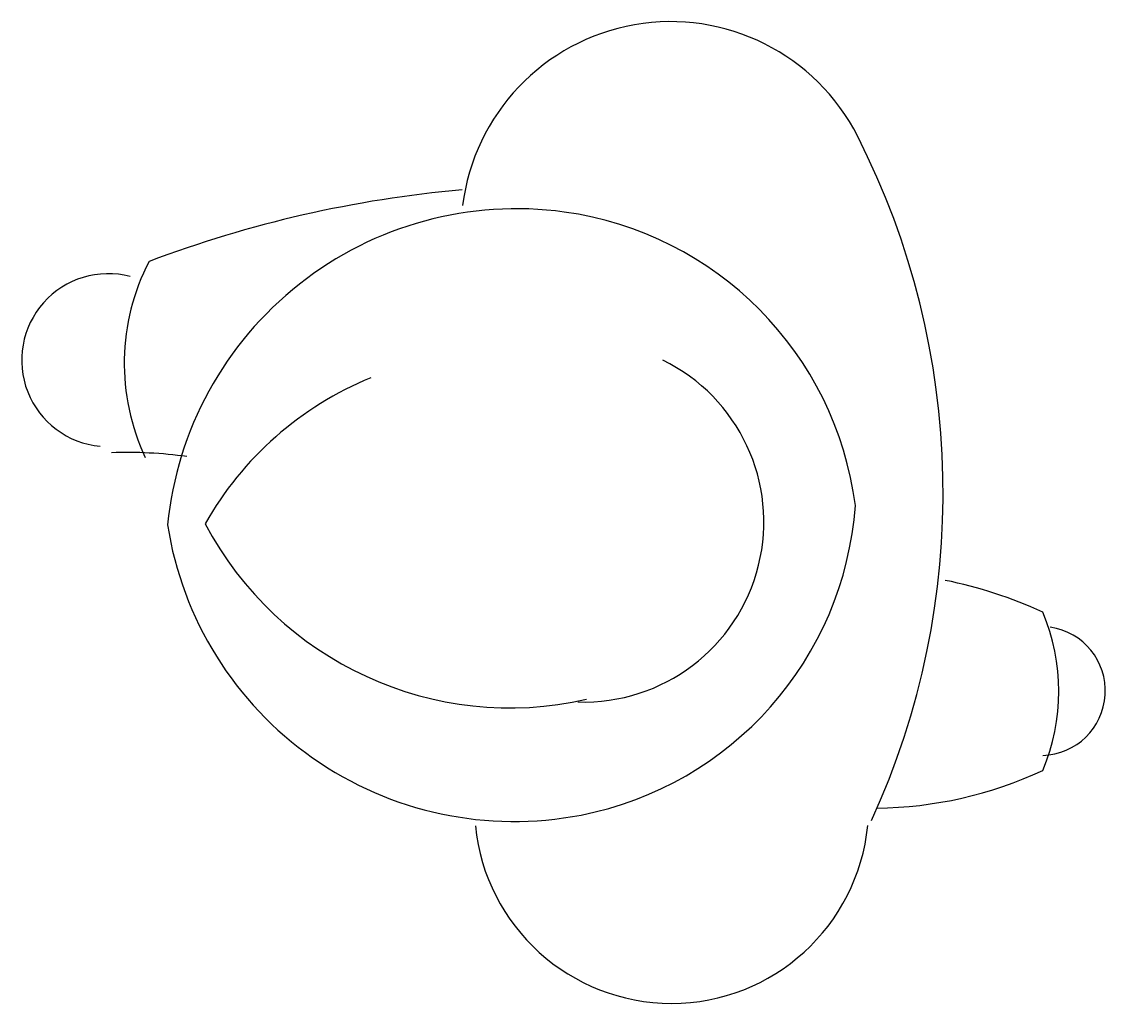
# Model space of a CAD drawing. Extents: x -57.3 to 0.1, y 0 to 52.1.
import ezdxf

# ---------------------------------------------------------------- set-up
doc = ezdxf.new("R2010")
doc.units = 0
doc.header["$LTSCALE"] = 25
doc.header["$MEASUREMENT"] = 0
doc.layers.get('0').update_dxf_attribs({"linetype": 'CONTINUOUS'})

msp = doc.modelspace()

# ---------------------------------------------------------------- linework, layer by layer
at = {"color": 0, "linetype": 'ByBlock'}
for centre, radius, start, end in [((-22.923, 40.99), 11.124, 26.8959, 172.95504), ((-50.194, 27.126), 41.716, 335.36997, 26.93335), ((-28.446, -19.188), 62.626, 95.07961, 110.70788), ((-31.096, 23.581), 18.608, 82.19404, 174.32502), ((-31.04, 24.123), 18.062, 7.37499, 82.13663), ((-40.203, 33.99), 11.708, 152.52557, 205.27102), ((-52.762, 34.158), 4.586, 75.20324, 264.63557), ((-27.536, 25.574), 9.552, 268.16472, 63.9939), ((-32.1, 16.741), 17.804, 112.20087, 150.61711), ((-51.713, 6.666), 22.595, 82.03801, 92.21483), ((-31.142, 27.755), 18.062, 281.07021, 355.83185), ((-31.228, 28.294), 18.608, 188.88182, 281.01281), ((-31.438, 33.993), 18.281, 207.7669, 282.80177), ((-12.965, -0.458), 23.39, 65.29949, 78.68009), ((-13.166, 16.592), 10.823, 337.16635, 22.83365), ((-3.292, 16.61), 3.419, 271.69405, 81.57303), ((-12.236, 31.839), 21.447, 270.66039, 294.94391), ((-22.881, 10.493), 10.455, 185.67392, 354.42839)]:
    msp.add_arc(centre, radius, start, end, dxfattribs=at)

doc.saveas('drawing.dxf')
